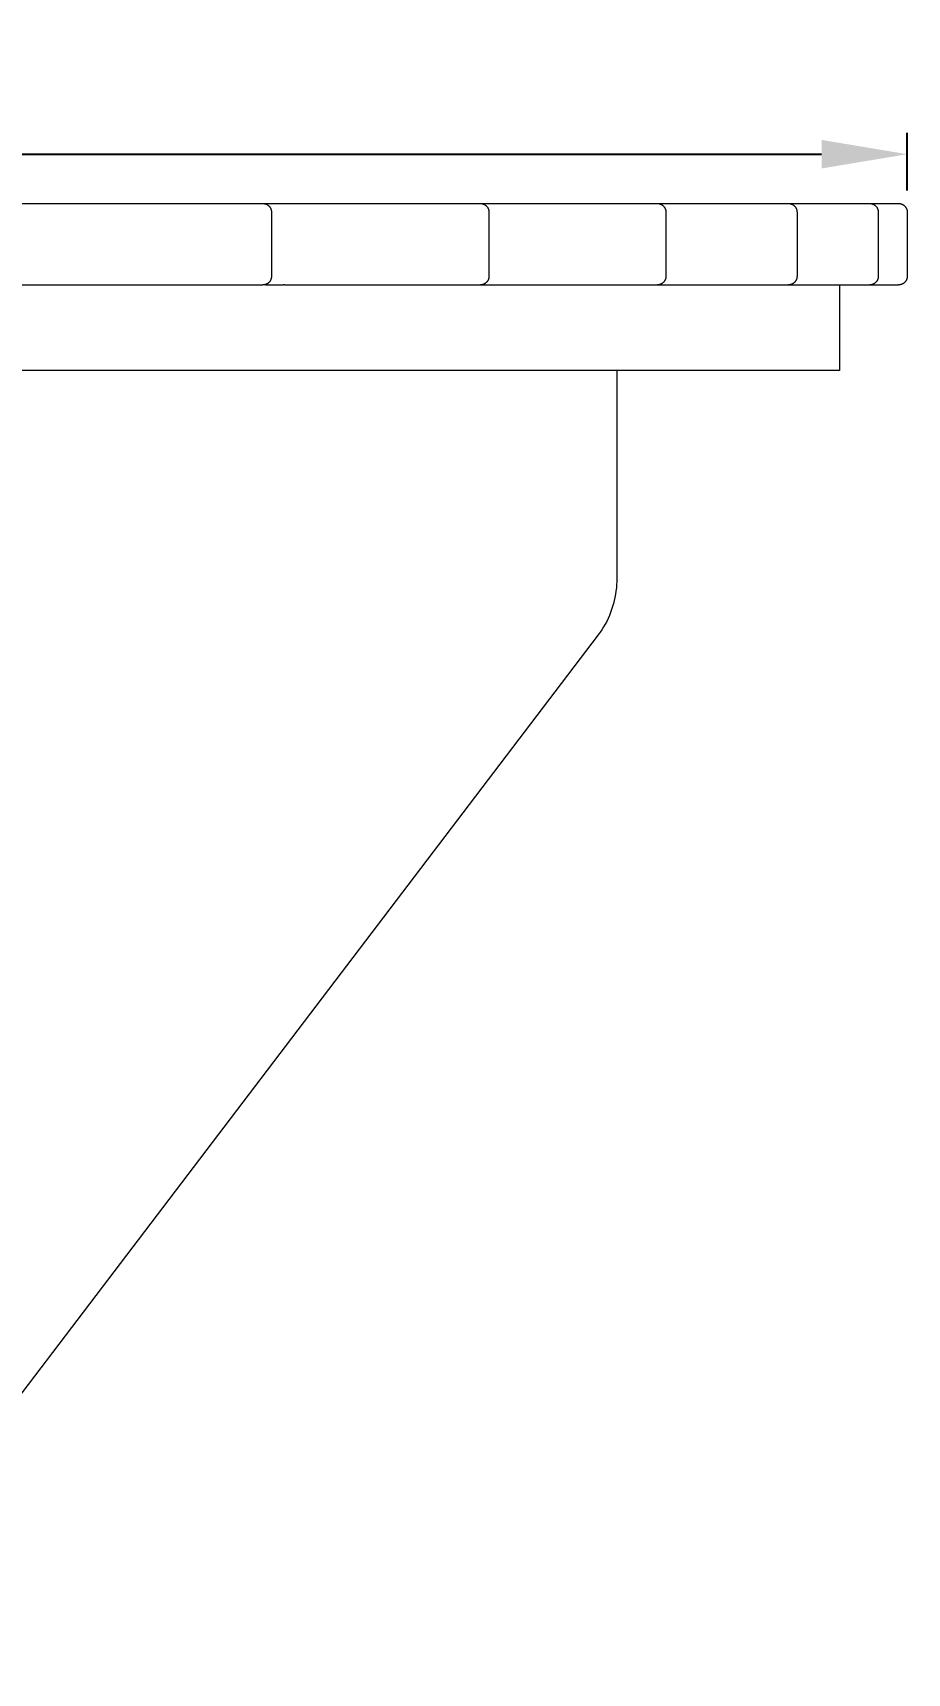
# Model space of a CAD drawing. Header units: millimetres. Extents: x -263 to 4879, y -277 to 2995.
# Drawn here: x 1241 to 1649, y 2022 to 2788 of the extents above; entities that cross this region are included whole.
import ezdxf

# ---------------------------------------------------------------- set-up
doc = ezdxf.new("R2010")
doc.units = ezdxf.units.MM
doc.layers.add('ZANO_R', color=7, linetype='Continuous', lineweight=0)
doc.layers.add('ZANO_W', color=1, linetype='Continuous', lineweight=0)
doc.styles.add('Arial', font='arial.ttf')
doc.styles.get("Standard").update_dxf_attribs({"font": 'ARIALUNI.TTF'})
doc.dimstyles.new('pl i ang', dxfattribs={"dimtxt": 50, "dimasz": 50, "dimexe": 1.25, "dimexo": 0.625, "dimgap": 10, "dimtad": 1, "dimtoh": 1, "dimtxsty": 'Standard', "dimcen": 2.5, "dimclrd": 1, "dimclre": 1, "dimclrt": 1, "dimadec": 0, "dimazin": 0, "dimtfac": 1, "dimtmove": 0, "dimatfit": 3, "dimfxl": 1, "dimarcsym": 1})

# ---------------------------------------------------------------- blocks, each defined once
blk = doc.blocks.new('*D454')
at = {"layer": 'ZANO_W', "color": 1, "lineweight": -2}
for p, q in [((7.27, 2714.13), (7.27, 2741.15)), ((1649.17, 2714.13), (1649.17, 2741.15)), ((47.27, 2731.15), (1609.17, 2731.15))]:
    blk.add_line(p, q, dxfattribs=at)
at = {"layer": 'ZANO_W', "color": 1}
for points in [[(47.27, 2737.81), (47.27, 2724.48), (7.27, 2731.15)], [(1609.17, 2724.48), (1609.17, 2737.81), (1649.17, 2731.15)]]:
    blk.add_solid(points, dxfattribs=at)
at = {"layer": 'ZANO_W', "color": 1, "insert": (828.22, 2761.57), "char_height": 40, "attachment_point": 5, "style": 'Arial'}
blk.add_mtext('1642', dxfattribs=at)

msp = doc.modelspace()

# ---------------------------------------------------------------- linework, layer by layer
at = {"layer": 'ZANO_R'}
for p, q in [((1231.18, 2708.13), (1246.92, 2708.13)), ((1246.92, 2708.13), (1348.4, 2708.13)), ((1348.4, 2708.13), (1348.54, 2708.13)), ((1348.52, 2708.13), (1362.42, 2708.13)), ((1348.54, 2708.13), (1348.67, 2708.12)), ((1348.67, 2708.12), (1348.81, 2708.11)), ((1348.81, 2708.11), (1348.94, 2708.1)), ((1348.94, 2708.1), (1349.08, 2708.07)), ((1349.08, 2708.07), (1349.21, 2708.05)), ((1349.21, 2708.05), (1349.35, 2708.02)), ((1349.35, 2708.02), (1349.48, 2707.98)), ((1349.48, 2707.98), (1349.61, 2707.95)), ((1349.61, 2707.95), (1349.74, 2707.9)), ((1349.74, 2707.9), (1349.87, 2707.85)), ((1349.87, 2707.85), (1349.99, 2707.8)), ((1349.99, 2707.8), (1350.12, 2707.75)), ((1350.12, 2707.75), (1350.24, 2707.68)), ((1350.24, 2707.68), (1350.36, 2707.62)), ((1350.36, 2707.62), (1350.48, 2707.55)), ((1350.48, 2707.55), (1350.59, 2707.48)), ((1350.59, 2707.48), (1350.71, 2707.4)), ((1350.71, 2707.4), (1350.82, 2707.32)), ((1350.82, 2707.32), (1350.92, 2707.24)), ((1350.92, 2707.24), (1351.03, 2707.15)), ((1351.03, 2707.15), (1351.13, 2707.06)), ((1351.13, 2707.06), (1351.23, 2706.96)), ((1351.23, 2706.96), (1351.32, 2706.86)), ((1351.32, 2706.86), (1351.41, 2706.76)), ((1351.41, 2706.76), (1351.5, 2706.66)), ((1351.5, 2706.66), (1351.59, 2706.55)), ((1351.59, 2706.55), (1351.67, 2706.44)), ((1351.67, 2706.44), (1351.74, 2706.33)), ((1351.74, 2706.33), (1351.82, 2706.21)), ((1351.82, 2706.21), (1351.89, 2706.09)), ((1351.89, 2706.09), (1351.95, 2705.97)), ((1351.95, 2705.97), (1352.01, 2705.85)), ((1352.01, 2705.85), (1352.07, 2705.73)), ((1352.07, 2705.73), (1352.12, 2705.6)), ((1352.12, 2705.6), (1352.17, 2705.47)), ((1352.17, 2705.47), (1352.21, 2705.34)), ((1352.21, 2705.34), (1352.25, 2705.21)), ((1352.25, 2705.21), (1352.29, 2705.08)), ((1352.29, 2705.08), (1352.32, 2704.95)), ((1352.32, 2704.95), (1352.34, 2704.81)), ((1352.34, 2704.81), (1352.36, 2704.68)), ((1352.36, 2704.68), (1352.38, 2704.54)), ((1352.38, 2704.54), (1352.39, 2704.41)), ((1352.39, 2704.41), (1352.4, 2704.27)), ((1352.4, 2704.27), (1352.4, 2704.13)), ((1352.4, 2704.13), (1352.4, 2674.13)), ((1362.42, 2708.13), (1449.92, 2708.13)), ((1449.92, 2708.13), (1450.05, 2708.13)), ((1450.04, 2708.13), (1461.66, 2708.13)), ((1450.05, 2708.13), (1450.19, 2708.12)), ((1450.19, 2708.12), (1450.33, 2708.11)), ((1450.33, 2708.11), (1450.46, 2708.1)), ((1450.46, 2708.1), (1450.6, 2708.07)), ((1450.6, 2708.07), (1450.73, 2708.05)), ((1450.73, 2708.05), (1450.86, 2708.02)), ((1450.86, 2708.02), (1451, 2707.98)), ((1451, 2707.98), (1451.13, 2707.95)), ((1451.13, 2707.95), (1451.26, 2707.9)), ((1451.26, 2707.9), (1451.38, 2707.85)), ((1451.38, 2707.85), (1451.51, 2707.8)), ((1451.51, 2707.8), (1451.63, 2707.75)), ((1451.63, 2707.75), (1451.76, 2707.68)), ((1451.76, 2707.68), (1451.88, 2707.62)), ((1451.88, 2707.62), (1451.99, 2707.55)), ((1451.99, 2707.55), (1452.11, 2707.48)), ((1452.11, 2707.48), (1452.22, 2707.4)), ((1452.22, 2707.4), (1452.33, 2707.32)), ((1452.33, 2707.32), (1452.44, 2707.24)), ((1452.44, 2707.24), (1452.55, 2707.15)), ((1452.55, 2707.15), (1452.65, 2707.06)), ((1452.65, 2707.06), (1452.74, 2706.96)), ((1452.74, 2706.96), (1452.84, 2706.86)), ((1452.84, 2706.86), (1452.93, 2706.76)), ((1452.93, 2706.76), (1453.02, 2706.66)), ((1453.02, 2706.66), (1453.1, 2706.55)), ((1453.1, 2706.55), (1453.18, 2706.44)), ((1453.18, 2706.44), (1453.26, 2706.33)), ((1453.26, 2706.33), (1453.33, 2706.21)), ((1453.33, 2706.21), (1453.4, 2706.09)), ((1453.4, 2706.09), (1453.47, 2705.97)), ((1453.47, 2705.97), (1453.53, 2705.85)), ((1453.53, 2705.85), (1453.59, 2705.73)), ((1453.59, 2705.73), (1453.64, 2705.6)), ((1453.64, 2705.6), (1453.69, 2705.47)), ((1453.69, 2705.47), (1453.73, 2705.34)), ((1453.73, 2705.34), (1453.77, 2705.21)), ((1453.77, 2705.21), (1453.8, 2705.08)), ((1453.8, 2705.08), (1453.83, 2704.95)), ((1453.83, 2704.95), (1453.86, 2704.81)), ((1453.86, 2704.81), (1453.88, 2704.68)), ((1453.88, 2704.68), (1453.9, 2704.54)), ((1453.9, 2704.54), (1453.91, 2704.41)), ((1453.91, 2704.41), (1453.91, 2704.27)), ((1453.91, 2704.27), (1453.92, 2704.13)), ((1453.92, 2704.13), (1453.92, 2674.13)), ((1461.66, 2708.13), (1532.53, 2708.13)), ((1532.53, 2708.13), (1532.67, 2708.13)), ((1532.65, 2708.13), (1541.65, 2708.13)), ((1532.67, 2708.13), (1532.8, 2708.12)), ((1532.8, 2708.12), (1532.94, 2708.11)), ((1532.94, 2708.11), (1533.08, 2708.1)), ((1533.08, 2708.1), (1533.21, 2708.07)), ((1533.21, 2708.07), (1533.34, 2708.05)), ((1533.34, 2708.05), (1533.48, 2708.02)), ((1533.48, 2708.02), (1533.61, 2707.98)), ((1533.61, 2707.98), (1533.74, 2707.95)), ((1533.74, 2707.95), (1533.87, 2707.9)), ((1533.87, 2707.9), (1534, 2707.85)), ((1534, 2707.85), (1534.12, 2707.8)), ((1534.12, 2707.8), (1534.25, 2707.75)), ((1534.25, 2707.75), (1534.37, 2707.68)), ((1534.37, 2707.68), (1534.49, 2707.62)), ((1534.49, 2707.62), (1534.61, 2707.55)), ((1534.61, 2707.55), (1534.72, 2707.48)), ((1534.72, 2707.48), (1534.84, 2707.4)), ((1534.84, 2707.4), (1534.95, 2707.32)), ((1534.95, 2707.32), (1535.06, 2707.24)), ((1535.06, 2707.24), (1535.16, 2707.15)), ((1535.16, 2707.15), (1535.26, 2707.06)), ((1535.26, 2707.06), (1535.36, 2706.96)), ((1535.36, 2706.96), (1535.45, 2706.86)), ((1535.45, 2706.86), (1535.55, 2706.76)), ((1535.55, 2706.76), (1535.63, 2706.66)), ((1535.63, 2706.66), (1535.72, 2706.55)), ((1535.72, 2706.55), (1535.8, 2706.44)), ((1535.8, 2706.44), (1535.88, 2706.33)), ((1535.88, 2706.33), (1535.95, 2706.21)), ((1535.95, 2706.21), (1536.02, 2706.09)), ((1536.02, 2706.09), (1536.08, 2705.97)), ((1536.08, 2705.97), (1536.14, 2705.85)), ((1536.14, 2705.85), (1536.2, 2705.73)), ((1536.2, 2705.73), (1536.25, 2705.6)), ((1536.25, 2705.6), (1536.3, 2705.47)), ((1536.3, 2705.47), (1536.34, 2705.34)), ((1536.34, 2705.34), (1536.38, 2705.21)), ((1536.38, 2705.21), (1536.42, 2705.08)), ((1536.42, 2705.08), (1536.45, 2704.95)), ((1536.45, 2704.95), (1536.47, 2704.81)), ((1536.47, 2704.81), (1536.49, 2704.68)), ((1536.49, 2704.68), (1536.51, 2704.54)), ((1536.51, 2704.54), (1536.52, 2704.41)), ((1536.52, 2704.41), (1536.53, 2704.27)), ((1536.53, 2704.27), (1536.53, 2704.13)), ((1536.53, 2704.13), (1536.53, 2674.13)), ((1541.65, 2708.13), (1593.73, 2708.13)), ((1593.73, 2708.13), (1593.87, 2708.13)), ((1593.85, 2708.13), (1599.95, 2708.13)), ((1593.87, 2708.13), (1594.01, 2708.12)), ((1594.01, 2708.12), (1594.14, 2708.11)), ((1594.14, 2708.11), (1594.28, 2708.1)), ((1594.28, 2708.1), (1594.41, 2708.07)), ((1594.41, 2708.07), (1594.55, 2708.05)), ((1594.55, 2708.05), (1594.68, 2708.02)), ((1594.68, 2708.02), (1594.81, 2707.98)), ((1594.81, 2707.98), (1594.94, 2707.95)), ((1594.94, 2707.95), (1595.07, 2707.9)), ((1595.07, 2707.9), (1595.2, 2707.85)), ((1595.2, 2707.85), (1595.33, 2707.8)), ((1595.33, 2707.8), (1595.45, 2707.75)), ((1595.45, 2707.75), (1595.57, 2707.68)), ((1595.57, 2707.68), (1595.69, 2707.62)), ((1595.69, 2707.62), (1595.81, 2707.55)), ((1595.81, 2707.55), (1595.93, 2707.48)), ((1595.93, 2707.48), (1596.04, 2707.4)), ((1596.04, 2707.4), (1596.15, 2707.32)), ((1596.15, 2707.32), (1596.26, 2707.24)), ((1596.26, 2707.24), (1596.36, 2707.15)), ((1596.36, 2707.15), (1596.46, 2707.06)), ((1596.46, 2707.06), (1596.56, 2706.96)), ((1596.56, 2706.96), (1596.66, 2706.86)), ((1596.66, 2706.86), (1596.75, 2706.76)), ((1596.75, 2706.76), (1596.84, 2706.66)), ((1596.84, 2706.66), (1596.92, 2706.55)), ((1596.92, 2706.55), (1597, 2706.44)), ((1597, 2706.44), (1597.08, 2706.33)), ((1597.08, 2706.33), (1597.15, 2706.21)), ((1597.15, 2706.21), (1597.22, 2706.09)), ((1597.22, 2706.09), (1597.28, 2705.97)), ((1597.28, 2705.97), (1597.34, 2705.85)), ((1597.34, 2705.85), (1597.4, 2705.73)), ((1597.4, 2705.73), (1597.45, 2705.6)), ((1597.45, 2705.6), (1597.5, 2705.47)), ((1597.5, 2705.47), (1597.55, 2705.34)), ((1597.55, 2705.34), (1597.58, 2705.21)), ((1597.58, 2705.21), (1597.62, 2705.08)), ((1597.62, 2705.08), (1597.65, 2704.95)), ((1597.65, 2704.95), (1597.67, 2704.81)), ((1597.67, 2704.81), (1597.7, 2704.68)), ((1597.7, 2704.68), (1597.71, 2704.54)), ((1597.71, 2704.54), (1597.72, 2704.41)), ((1597.72, 2704.41), (1597.73, 2704.27)), ((1597.73, 2704.27), (1597.73, 2704.13)), ((1597.73, 2704.13), (1597.73, 2674.13)), ((1599.95, 2708.13), (1631.66, 2708.13)), ((1631.66, 2708.13), (1631.8, 2708.13)), ((1631.78, 2708.13), (1634.78, 2708.13)), ((1631.8, 2708.13), (1631.93, 2708.12)), ((1631.93, 2708.12), (1632.07, 2708.11)), ((1632.07, 2708.11), (1632.21, 2708.1)), ((1632.21, 2708.1), (1632.34, 2708.07)), ((1632.34, 2708.07), (1632.48, 2708.05)), ((1632.48, 2708.05), (1632.61, 2708.02)), ((1632.61, 2708.02), (1632.74, 2707.98)), ((1632.74, 2707.98), (1632.87, 2707.95)), ((1632.87, 2707.95), (1633, 2707.9)), ((1633, 2707.9), (1633.13, 2707.85)), ((1633.13, 2707.85), (1633.26, 2707.8)), ((1633.26, 2707.8), (1633.38, 2707.75)), ((1633.38, 2707.75), (1633.5, 2707.68)), ((1633.5, 2707.68), (1633.62, 2707.62)), ((1633.62, 2707.62), (1633.74, 2707.55)), ((1633.74, 2707.55), (1633.86, 2707.48)), ((1633.86, 2707.48), (1633.97, 2707.4)), ((1633.97, 2707.4), (1634.08, 2707.32)), ((1634.08, 2707.32), (1634.19, 2707.24)), ((1634.19, 2707.24), (1634.29, 2707.15)), ((1634.29, 2707.15), (1634.39, 2707.06)), ((1634.39, 2707.06), (1634.49, 2706.96)), ((1634.49, 2706.96), (1634.58, 2706.86)), ((1634.58, 2706.86), (1634.68, 2706.76)), ((1634.68, 2706.76), (1634.76, 2706.66)), ((1634.76, 2706.66), (1634.85, 2706.55)), ((1634.78, 2708.13), (1645.17, 2708.13)), ((1634.85, 2706.55), (1634.93, 2706.44)), ((1634.93, 2706.44), (1635.01, 2706.33)), ((1635.01, 2706.33), (1635.08, 2706.21)), ((1635.08, 2706.21), (1635.15, 2706.09)), ((1635.15, 2706.09), (1635.21, 2705.97)), ((1635.21, 2705.97), (1635.27, 2705.85)), ((1635.27, 2705.85), (1635.33, 2705.73)), ((1635.33, 2705.73), (1635.38, 2705.6)), ((1635.38, 2705.6), (1635.43, 2705.47)), ((1635.43, 2705.47), (1635.47, 2705.34)), ((1635.47, 2705.34), (1635.51, 2705.21)), ((1635.51, 2705.21), (1635.55, 2705.08)), ((1635.55, 2705.08), (1635.58, 2704.95)), ((1635.58, 2704.95), (1635.6, 2704.81)), ((1635.6, 2704.81), (1635.62, 2704.68)), ((1635.62, 2704.68), (1635.64, 2704.54)), ((1635.64, 2704.54), (1635.65, 2704.41)), ((1635.65, 2704.41), (1635.66, 2704.27)), ((1635.66, 2704.27), (1635.66, 2704.13)), ((1635.66, 2704.13), (1635.66, 2674.13)), ((1645.17, 2708.13), (1645.3, 2708.13)), ((1645.3, 2708.13), (1645.44, 2708.12)), ((1645.44, 2708.12), (1645.57, 2708.11)), ((1645.57, 2708.11), (1645.71, 2708.1)), ((1645.71, 2708.1), (1645.84, 2708.07)), ((1645.84, 2708.07), (1645.98, 2708.05)), ((1645.98, 2708.05), (1646.11, 2708.02)), ((1646.11, 2708.02), (1646.24, 2707.98)), ((1646.24, 2707.98), (1646.38, 2707.95)), ((1646.38, 2707.95), (1646.5, 2707.9)), ((1646.5, 2707.9), (1646.63, 2707.85)), ((1646.63, 2707.85), (1646.76, 2707.8)), ((1646.76, 2707.8), (1646.88, 2707.75)), ((1646.88, 2707.75), (1647.01, 2707.68)), ((1647.01, 2707.68), (1647.13, 2707.62)), ((1647.13, 2707.62), (1647.24, 2707.55)), ((1647.24, 2707.55), (1647.36, 2707.48)), ((1647.36, 2707.48), (1647.47, 2707.4)), ((1647.47, 2707.4), (1647.58, 2707.32)), ((1647.58, 2707.32), (1647.69, 2707.24)), ((1647.69, 2707.24), (1647.79, 2707.15)), ((1647.79, 2707.15), (1647.9, 2707.06)), ((1647.9, 2707.06), (1647.99, 2706.96)), ((1647.99, 2706.96), (1648.09, 2706.86)), ((1648.09, 2706.86), (1648.18, 2706.76)), ((1648.18, 2706.76), (1648.27, 2706.66)), ((1648.27, 2706.66), (1648.35, 2706.55)), ((1648.35, 2706.55), (1648.43, 2706.44)), ((1648.43, 2706.44), (1648.51, 2706.33)), ((1648.51, 2706.33), (1648.58, 2706.21)), ((1648.58, 2706.21), (1648.65, 2706.09)), ((1648.65, 2706.09), (1648.72, 2705.97)), ((1648.72, 2705.97), (1648.78, 2705.85)), ((1648.78, 2705.85), (1648.83, 2705.73)), ((1648.83, 2705.73), (1648.89, 2705.6)), ((1648.89, 2705.6), (1648.93, 2705.47)), ((1648.93, 2705.47), (1648.98, 2705.34)), ((1648.98, 2705.34), (1649.02, 2705.21)), ((1649.02, 2705.21), (1649.05, 2705.08)), ((1649.05, 2705.08), (1649.08, 2704.95)), ((1649.08, 2704.95), (1649.11, 2704.81)), ((1649.11, 2704.81), (1649.13, 2704.68)), ((1649.13, 2704.68), (1649.14, 2704.54)), ((1649.14, 2704.54), (1649.16, 2704.41)), ((1649.16, 2704.41), (1649.16, 2704.27)), ((1649.16, 2704.27), (1649.17, 2704.13)), ((1649.17, 2704.13), (1649.17, 2674.13)), ((1352.07, 2672.54), (1352.01, 2672.42)), ((1352.12, 2672.67), (1352.07, 2672.54)), ((1352.17, 2672.79), (1352.12, 2672.67)), ((1352.21, 2672.92), (1352.17, 2672.79)), ((1352.25, 2673.05), (1352.21, 2672.92)), ((1352.29, 2673.19), (1352.25, 2673.05)), ((1352.32, 2673.32), (1352.29, 2673.19)), ((1352.34, 2673.45), (1352.32, 2673.32)), ((1352.36, 2673.59), (1352.34, 2673.45)), ((1352.38, 2673.72), (1352.36, 2673.59)), ((1352.39, 2673.86), (1352.38, 2673.72)), ((1352.4, 2674), (1352.39, 2673.86)), ((1352.4, 2674.13), (1352.4, 2674)), ((1453.59, 2672.54), (1453.53, 2672.42)), ((1453.64, 2672.67), (1453.59, 2672.54)), ((1453.69, 2672.79), (1453.64, 2672.67)), ((1453.73, 2672.92), (1453.69, 2672.79)), ((1453.77, 2673.05), (1453.73, 2672.92)), ((1453.8, 2673.19), (1453.77, 2673.05)), ((1453.83, 2673.32), (1453.8, 2673.19)), ((1453.86, 2673.45), (1453.83, 2673.32)), ((1453.88, 2673.59), (1453.86, 2673.45)), ((1453.9, 2673.72), (1453.88, 2673.59)), ((1453.91, 2673.86), (1453.9, 2673.72)), ((1453.92, 2674.13), (1453.91, 2674)), ((1453.91, 2674), (1453.91, 2673.86)), ((1536.2, 2672.54), (1536.14, 2672.42)), ((1536.25, 2672.67), (1536.2, 2672.54)), ((1536.3, 2672.79), (1536.25, 2672.67)), ((1536.34, 2672.92), (1536.3, 2672.79)), ((1536.38, 2673.05), (1536.34, 2672.92)), ((1536.42, 2673.19), (1536.38, 2673.05)), ((1536.45, 2673.32), (1536.42, 2673.19)), ((1536.47, 2673.45), (1536.45, 2673.32)), ((1536.49, 2673.59), (1536.47, 2673.45)), ((1536.51, 2673.72), (1536.49, 2673.59)), ((1536.52, 2673.86), (1536.51, 2673.72)), ((1536.53, 2674), (1536.52, 2673.86)), ((1536.53, 2674.13), (1536.53, 2674)), ((1597.4, 2672.54), (1597.34, 2672.42)), ((1597.45, 2672.67), (1597.4, 2672.54)), ((1597.5, 2672.79), (1597.45, 2672.67)), ((1597.55, 2672.92), (1597.5, 2672.79)), ((1597.58, 2673.05), (1597.55, 2672.92)), ((1597.62, 2673.19), (1597.58, 2673.05)), ((1597.65, 2673.32), (1597.62, 2673.19)), ((1597.67, 2673.45), (1597.65, 2673.32)), ((1597.7, 2673.59), (1597.67, 2673.45)), ((1597.71, 2673.72), (1597.7, 2673.59)), ((1597.72, 2673.86), (1597.71, 2673.72)), ((1597.73, 2674), (1597.72, 2673.86)), ((1597.73, 2674.13), (1597.73, 2674)), ((1635.33, 2672.54), (1635.27, 2672.42)), ((1635.38, 2672.67), (1635.33, 2672.54)), ((1635.43, 2672.79), (1635.38, 2672.67)), ((1635.47, 2672.92), (1635.43, 2672.79)), ((1635.51, 2673.05), (1635.47, 2672.92)), ((1635.55, 2673.19), (1635.51, 2673.05)), ((1635.58, 2673.32), (1635.55, 2673.19)), ((1635.6, 2673.45), (1635.58, 2673.32)), ((1635.62, 2673.59), (1635.6, 2673.45)), ((1635.64, 2673.72), (1635.62, 2673.59)), ((1635.65, 2673.86), (1635.64, 2673.72)), ((1635.66, 2674), (1635.65, 2673.86)), ((1635.66, 2674.13), (1635.66, 2674)), ((1648.83, 2672.54), (1648.78, 2672.42)), ((1648.89, 2672.67), (1648.83, 2672.54)), ((1648.93, 2672.79), (1648.89, 2672.67)), ((1648.98, 2672.92), (1648.93, 2672.79)), ((1649.02, 2673.05), (1648.98, 2672.92)), ((1649.05, 2673.19), (1649.02, 2673.05)), ((1649.08, 2673.32), (1649.05, 2673.19)), ((1649.11, 2673.45), (1649.08, 2673.32)), ((1649.13, 2673.59), (1649.11, 2673.45)), ((1649.14, 2673.72), (1649.13, 2673.59)), ((1649.16, 2673.86), (1649.14, 2673.72)), ((1649.17, 2674.13), (1649.16, 2674)), ((1649.16, 2674), (1649.16, 2673.86)), ((1232.75, 2670.13), (1246.92, 2670.13)), ((1246.92, 2670.13), (1343.72, 2670.13)), ((1343.72, 2670.13), (1344.61, 2670.13)), ((1344.61, 2670.13), (1348.4, 2670.13)), ((1348.54, 2670.14), (1348.4, 2670.13)), ((1349.75, 2670.13), (1348.52, 2670.13)), ((1348.67, 2670.14), (1348.54, 2670.14)), ((1348.81, 2670.15), (1348.67, 2670.14)), ((1348.94, 2670.17), (1348.81, 2670.15)), ((1349.08, 2670.19), (1348.94, 2670.17)), ((1349.21, 2670.22), (1349.08, 2670.19)), ((1349.35, 2670.25), (1349.21, 2670.22)), ((1349.48, 2670.28), (1349.35, 2670.25)), ((1349.61, 2670.32), (1349.48, 2670.28)), ((1349.74, 2670.36), (1349.61, 2670.32)), ((1349.87, 2670.41), (1349.74, 2670.36)), ((1349.75, 2670.13), (1357.8, 2670.13)), ((1349.99, 2670.46), (1349.87, 2670.41)), ((1350.12, 2670.52), (1349.99, 2670.46)), ((1350.24, 2670.58), (1350.12, 2670.52)), ((1350.36, 2670.65), (1350.24, 2670.58)), ((1350.48, 2670.72), (1350.36, 2670.65)), ((1350.59, 2670.79), (1350.48, 2670.72)), ((1350.71, 2670.87), (1350.59, 2670.79)), ((1350.82, 2670.95), (1350.71, 2670.87)), ((1350.92, 2671.03), (1350.82, 2670.95)), ((1351.03, 2671.12), (1350.92, 2671.03)), ((1351.13, 2671.21), (1351.03, 2671.12)), ((1351.23, 2671.3), (1351.13, 2671.21)), ((1351.32, 2671.4), (1351.23, 2671.3)), ((1351.41, 2671.5), (1351.32, 2671.4)), ((1351.5, 2671.61), (1351.41, 2671.5)), ((1351.59, 2671.72), (1351.5, 2671.61)), ((1351.67, 2671.83), (1351.59, 2671.72)), ((1351.74, 2671.94), (1351.67, 2671.83)), ((1351.82, 2672.05), (1351.74, 2671.94)), ((1351.89, 2672.17), (1351.82, 2672.05)), ((1351.95, 2672.29), (1351.89, 2672.17)), ((1352.01, 2672.42), (1351.95, 2672.29)), ((1358.5, 2670.13), (1357.8, 2670.13)), ((1358.5, 2670.13), (1362.42, 2670.13)), ((1362.42, 2670.13), (1449.92, 2670.13)), ((1450.05, 2670.14), (1449.92, 2670.13)), ((1450.04, 2670.13), (1458.12, 2670.13)), ((1450.19, 2670.14), (1450.05, 2670.14)), ((1450.33, 2670.15), (1450.19, 2670.14)), ((1450.46, 2670.17), (1450.33, 2670.15)), ((1450.6, 2670.19), (1450.46, 2670.17)), ((1450.73, 2670.22), (1450.6, 2670.19)), ((1450.86, 2670.25), (1450.73, 2670.22)), ((1451, 2670.28), (1450.86, 2670.25)), ((1451.13, 2670.32), (1451, 2670.28)), ((1451.26, 2670.36), (1451.13, 2670.32)), ((1451.38, 2670.41), (1451.26, 2670.36)), ((1451.51, 2670.46), (1451.38, 2670.41)), ((1451.63, 2670.52), (1451.51, 2670.46)), ((1451.76, 2670.58), (1451.63, 2670.52)), ((1451.88, 2670.65), (1451.76, 2670.58)), ((1451.99, 2670.72), (1451.88, 2670.65)), ((1452.11, 2670.79), (1451.99, 2670.72)), ((1452.22, 2670.87), (1452.11, 2670.79)), ((1452.33, 2670.95), (1452.22, 2670.87)), ((1452.44, 2671.03), (1452.33, 2670.95)), ((1452.55, 2671.12), (1452.44, 2671.03)), ((1452.65, 2671.21), (1452.55, 2671.12)), ((1452.74, 2671.3), (1452.65, 2671.21)), ((1452.84, 2671.4), (1452.74, 2671.3)), ((1452.93, 2671.5), (1452.84, 2671.4)), ((1453.02, 2671.61), (1452.93, 2671.5)), ((1453.1, 2671.72), (1453.02, 2671.61)), ((1453.18, 2671.83), (1453.1, 2671.72)), ((1453.26, 2671.94), (1453.18, 2671.83)), ((1453.33, 2672.05), (1453.26, 2671.94)), ((1453.4, 2672.17), (1453.33, 2672.05)), ((1453.47, 2672.29), (1453.4, 2672.17)), ((1453.53, 2672.42), (1453.47, 2672.29)), ((1458.12, 2670.13), (1458.2, 2670.13)), ((1458.2, 2670.13), (1461.66, 2670.13)), ((1461.66, 2670.13), (1532.53, 2670.13)), ((1532.67, 2670.14), (1532.53, 2670.13)), ((1532.65, 2670.13), (1541.65, 2670.13)), ((1532.8, 2670.14), (1532.67, 2670.14)), ((1532.94, 2670.15), (1532.8, 2670.14)), ((1533.08, 2670.17), (1532.94, 2670.15)), ((1533.21, 2670.19), (1533.08, 2670.17)), ((1533.34, 2670.22), (1533.21, 2670.19)), ((1533.48, 2670.25), (1533.34, 2670.22)), ((1533.61, 2670.28), (1533.48, 2670.25)), ((1533.74, 2670.32), (1533.61, 2670.28)), ((1533.87, 2670.36), (1533.74, 2670.32)), ((1534, 2670.41), (1533.87, 2670.36)), ((1534.12, 2670.46), (1534, 2670.41)), ((1534.25, 2670.52), (1534.12, 2670.46)), ((1534.37, 2670.58), (1534.25, 2670.52)), ((1534.49, 2670.65), (1534.37, 2670.58)), ((1534.61, 2670.72), (1534.49, 2670.65)), ((1534.72, 2670.79), (1534.61, 2670.72)), ((1534.84, 2670.87), (1534.72, 2670.79)), ((1534.95, 2670.95), (1534.84, 2670.87)), ((1535.06, 2671.03), (1534.95, 2670.95)), ((1535.16, 2671.12), (1535.06, 2671.03)), ((1535.26, 2671.21), (1535.16, 2671.12)), ((1535.36, 2671.3), (1535.26, 2671.21)), ((1535.45, 2671.4), (1535.36, 2671.3)), ((1535.55, 2671.5), (1535.45, 2671.4)), ((1535.63, 2671.61), (1535.55, 2671.5)), ((1535.72, 2671.72), (1535.63, 2671.61)), ((1535.8, 2671.83), (1535.72, 2671.72)), ((1535.88, 2671.94), (1535.8, 2671.83)), ((1535.95, 2672.05), (1535.88, 2671.94)), ((1536.02, 2672.17), (1535.95, 2672.05)), ((1536.08, 2672.29), (1536.02, 2672.17)), ((1536.14, 2672.42), (1536.08, 2672.29)), ((1541.65, 2670.13), (1593.73, 2670.13)), ((1593.87, 2670.14), (1593.73, 2670.13)), ((1593.85, 2670.13), (1599.95, 2670.13)), ((1594.01, 2670.14), (1593.87, 2670.14)), ((1594.14, 2670.15), (1594.01, 2670.14)), ((1594.28, 2670.17), (1594.14, 2670.15)), ((1594.41, 2670.19), (1594.28, 2670.17)), ((1594.55, 2670.22), (1594.41, 2670.19)), ((1594.68, 2670.25), (1594.55, 2670.22)), ((1594.81, 2670.28), (1594.68, 2670.25)), ((1594.94, 2670.32), (1594.81, 2670.28)), ((1595.07, 2670.36), (1594.94, 2670.32)), ((1595.2, 2670.41), (1595.07, 2670.36)), ((1595.33, 2670.46), (1595.2, 2670.41)), ((1595.45, 2670.52), (1595.33, 2670.46)), ((1595.57, 2670.58), (1595.45, 2670.52)), ((1595.69, 2670.65), (1595.57, 2670.58)), ((1595.81, 2670.72), (1595.69, 2670.65)), ((1595.93, 2670.79), (1595.81, 2670.72)), ((1596.04, 2670.87), (1595.93, 2670.79)), ((1596.15, 2670.95), (1596.04, 2670.87)), ((1596.26, 2671.03), (1596.15, 2670.95)), ((1596.36, 2671.12), (1596.26, 2671.03)), ((1596.46, 2671.21), (1596.36, 2671.12)), ((1596.56, 2671.3), (1596.46, 2671.21)), ((1596.66, 2671.4), (1596.56, 2671.3)), ((1596.75, 2671.5), (1596.66, 2671.4)), ((1596.84, 2671.61), (1596.75, 2671.5)), ((1596.92, 2671.72), (1596.84, 2671.61)), ((1597, 2671.83), (1596.92, 2671.72)), ((1597.08, 2671.94), (1597, 2671.83)), ((1597.15, 2672.05), (1597.08, 2671.94)), ((1597.22, 2672.17), (1597.15, 2672.05)), ((1597.28, 2672.29), (1597.22, 2672.17)), ((1597.34, 2672.42), (1597.28, 2672.29)), ((1599.95, 2670.13), (1631.66, 2670.13)), ((1617.63, 2670.13), (1617.63, 2630.13)), ((1631.8, 2670.14), (1631.66, 2670.13)), ((1631.78, 2670.13), (1634.78, 2670.13)), ((1631.93, 2670.14), (1631.8, 2670.14)), ((1632.07, 2670.15), (1631.93, 2670.14)), ((1632.21, 2670.17), (1632.07, 2670.15)), ((1632.34, 2670.19), (1632.21, 2670.17)), ((1632.48, 2670.22), (1632.34, 2670.19)), ((1632.61, 2670.25), (1632.48, 2670.22)), ((1632.74, 2670.28), (1632.61, 2670.25)), ((1632.87, 2670.32), (1632.74, 2670.28)), ((1633, 2670.36), (1632.87, 2670.32)), ((1633.13, 2670.41), (1633, 2670.36)), ((1633.26, 2670.46), (1633.13, 2670.41)), ((1633.38, 2670.52), (1633.26, 2670.46)), ((1633.5, 2670.58), (1633.38, 2670.52)), ((1633.62, 2670.65), (1633.5, 2670.58)), ((1633.74, 2670.72), (1633.62, 2670.65)), ((1633.86, 2670.79), (1633.74, 2670.72)), ((1633.97, 2670.87), (1633.86, 2670.79)), ((1634.08, 2670.95), (1633.97, 2670.87)), ((1634.19, 2671.03), (1634.08, 2670.95)), ((1634.29, 2671.12), (1634.19, 2671.03)), ((1634.39, 2671.21), (1634.29, 2671.12)), ((1634.49, 2671.3), (1634.39, 2671.21)), ((1634.58, 2671.4), (1634.49, 2671.3)), ((1634.68, 2671.5), (1634.58, 2671.4)), ((1634.76, 2671.61), (1634.68, 2671.5)), ((1634.85, 2671.72), (1634.76, 2671.61)), ((1634.78, 2670.13), (1645.17, 2670.13)), ((1634.93, 2671.83), (1634.85, 2671.72)), ((1635.01, 2671.94), (1634.93, 2671.83)), ((1635.08, 2672.05), (1635.01, 2671.94)), ((1635.15, 2672.17), (1635.08, 2672.05)), ((1635.21, 2672.29), (1635.15, 2672.17)), ((1635.27, 2672.42), (1635.21, 2672.29)), ((1645.3, 2670.14), (1645.17, 2670.13)), ((1645.44, 2670.14), (1645.3, 2670.14)), ((1645.57, 2670.15), (1645.44, 2670.14)), ((1645.71, 2670.17), (1645.57, 2670.15)), ((1645.84, 2670.19), (1645.71, 2670.17)), ((1645.98, 2670.22), (1645.84, 2670.19)), ((1646.11, 2670.25), (1645.98, 2670.22)), ((1646.24, 2670.28), (1646.11, 2670.25)), ((1646.38, 2670.32), (1646.24, 2670.28)), ((1646.5, 2670.36), (1646.38, 2670.32)), ((1646.63, 2670.41), (1646.5, 2670.36)), ((1646.76, 2670.46), (1646.63, 2670.41)), ((1646.88, 2670.52), (1646.76, 2670.46)), ((1647.01, 2670.58), (1646.88, 2670.52)), ((1647.13, 2670.65), (1647.01, 2670.58)), ((1647.24, 2670.72), (1647.13, 2670.65)), ((1647.36, 2670.79), (1647.24, 2670.72)), ((1647.47, 2670.87), (1647.36, 2670.79)), ((1647.58, 2670.95), (1647.47, 2670.87)), ((1647.69, 2671.03), (1647.58, 2670.95)), ((1647.79, 2671.12), (1647.69, 2671.03)), ((1647.9, 2671.21), (1647.79, 2671.12)), ((1647.99, 2671.3), (1647.9, 2671.21)), ((1648.09, 2671.4), (1647.99, 2671.3)), ((1648.18, 2671.5), (1648.09, 2671.4)), ((1648.27, 2671.61), (1648.18, 2671.5)), ((1648.35, 2671.72), (1648.27, 2671.61)), ((1648.43, 2671.83), (1648.35, 2671.72)), ((1648.51, 2671.94), (1648.43, 2671.83)), ((1648.58, 2672.05), (1648.51, 2671.94)), ((1648.65, 2672.17), (1648.58, 2672.05)), ((1648.72, 2672.29), (1648.65, 2672.17)), ((1648.78, 2672.42), (1648.72, 2672.29)), ((1617.63, 2630.13), (1222.63, 2630.13)), ((1513.59, 2630.13), (1513.59, 2533.15)), ((1513.23, 2527.22), (1513.02, 2525.75)), ((1513.4, 2528.7), (1513.23, 2527.22)), ((1513.51, 2530.18), (1513.4, 2528.7)), ((1513.58, 2531.67), (1513.51, 2530.18)), ((1513.59, 2533.15), (1513.58, 2531.67)), ((1511.66, 2519.96), (1511.2, 2518.55)), ((1512.07, 2521.39), (1511.66, 2519.96)), ((1512.44, 2522.83), (1512.07, 2521.39)), ((1512.75, 2524.29), (1512.44, 2522.83)), ((1513.02, 2525.75), (1512.75, 2524.29)), ((1508.19, 2511.76), (1507.45, 2510.47)), ((1508.88, 2513.08), (1508.19, 2511.76)), ((1509.53, 2514.41), (1508.88, 2513.08)), ((1510.13, 2515.77), (1509.53, 2514.41)), ((1510.69, 2517.15), (1510.13, 2515.77)), ((1511.2, 2518.55), (1510.69, 2517.15)), ((1504.98, 2506.76), (1083.28, 1952.38)), ((1505.84, 2507.97), (1504.98, 2506.76)), ((1506.67, 2509.2), (1505.84, 2507.97)), ((1507.45, 2510.47), (1506.67, 2509.2))]:
    msp.add_line(p, q, dxfattribs=at)

# ---------------------------------------------------------------- dimensions: what is measured, and where the dimension line sits
at = {"layer": 'ZANO_W'}
dim = msp.add_linear_dim(base=(1649.17, 2731.15), p1=(7.27, 2704.13), p2=(1649.17, 2704.13), dimstyle='pl i ang', override={"dimtxt": 40, "dimasz": 40, "dimexe": 10, "dimexo": 10, "dimtoh": 0, "dimdec": 0, "dimtxsty": 'Arial', "dimtdec": 0, "dimtmove": 1}, dxfattribs=at)
dim.commit()
dim.dimension.update_dxf_attribs({"geometry": '*D454', "text_midpoint": (828.22, 2761.57)})

doc.saveas('drawing.dxf')
